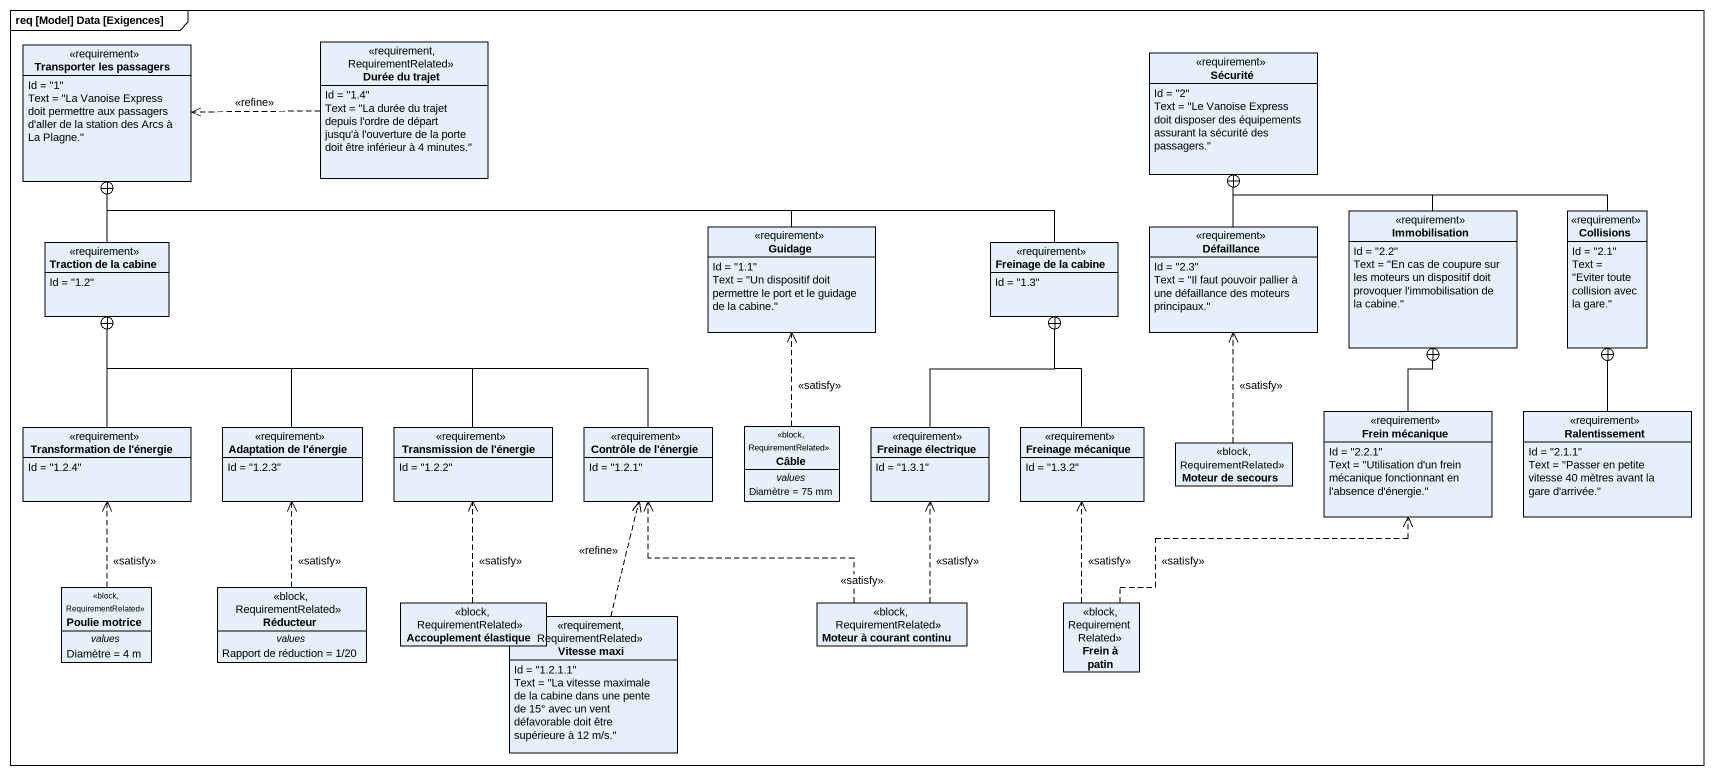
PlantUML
@startuml
mainframe req [Model] Data [Exigences]
hide circle
hide empty members
class "Transporter les passagers" as Transporter_les_passagers <<requirement>> {
  Id = "1"
  Text = "La Vanoise Express doit permettre aux passagers d'aller de la station des Arcs à La Plagne."
}
class "Durée du trajet" as Durée_du_trajet <<requirement, RequirementRelated>> {
  Id = "1.4"
  Text = "La durée du trajet depuis l'ordre de départ jusqu'à l'ouverture de la porte doit être inférieur à 4 minutes."
}
class Sécurité <<requirement>> {
  Id = "2"
  Text = "Le Vanoise Express doit disposer des équipements assurant la sécurité des passagers."
}
class "Traction de la cabine" as Traction_de_la_cabine <<requirement>> {
  Id = "1.2"
}
class Guidage <<requirement>> {
  Id = "1.1"
  Text = "Un dispositif doit permettre le port et le guidage de la cabine."
}
class "Freinage de la cabine" as Freinage_de_la_cabine <<requirement>> {
  Id = "1.3"
}
class Défaillance <<requirement>> {
  Id = "2.3"
  Text = "Il faut pouvoir pallier à une défaillance des moteurs principaux."
}
class Immobilisation <<requirement>> {
  Id = "2.2"
  Text = "En cas de coupure sur les moteurs un dispositif doit provoquer l'immobilisation de la cabine."
}
class Collisions <<requirement>> {
  Id = "2.1"
  Text = "Eviter toute collision avec la gare."
}
class "Transformation de l'énergie" as Transformation_de_l_énergie <<requirement>> {
  Id = "1.2.4"
}
class "Adaptation de l'énergie" as Adaptation_de_l_énergie <<requirement>> {
  Id = "1.2.3"
}
class "Transmission de l'énergie" as Transmission_de_l_énergie <<requirement>> {
  Id = "1.2.2"
}
class "Contrôle de l'énergie" as Contrôle_de_l_énergie <<requirement>> {
  Id = "1.2.1"
}
class Câble <<block, RequirementRelated>> {
  -- values --
  Diamètre = 75 mm
}
class "Freinage électrique" as Freinage_électrique <<requirement>> {
  Id = "1.3.1"
}
class "Freinage mécanique" as Freinage_mécanique <<requirement>> {
  Id = "1.3.2"
}
class "Frein mécanique" as Frein_mécanique <<requirement>> {
  Id = "2.2.1"
  Text = "Utilisation d'un frein mécanique fonctionnant en l'absence d'énergie."
}
class Ralentissement <<requirement>> {
  Id = "2.1.1"
  Text = "Passer en petite vitesse 40 mètres avant la gare d'arrivée."
}
class "Moteur de secours" as Moteur_de_secours <<block, RequirementRelated>>
class "Poulie motrice" as Poulie_motrice <<block, RequirementRelated>> {
  -- values --
  Diamètre = 4 m
}
class Réducteur <<block, RequirementRelated>> {
  -- values --
  Rapport de réduction = 1/20
}
class "Accouplement élastique" as Accouplement_élastique <<block, RequirementRelated>>
class "Vitesse maxi" as Vitesse_maxi <<requirement, RequirementRelated>> {
  Id = "1.2.1.1"
  Text = "La vitesse maximale de la cabine dans une pente de 15° avec un vent défavorable doit être supérieure à 12 m/s."
}
class "Moteur à courant continu" as Moteur_à_courant_continu <<block, RequirementRelated>>
class "Frein à patin" as Frein_à_patin <<block, RequirementRelated>>
Durée_du_trajet .left.> Transporter_les_passagers : <<refine>>
Traction_de_la_cabine -up-+ Transporter_les_passagers
Guidage -left-+ Transporter_les_passagers
Freinage_de_la_cabine -left-+ Transporter_les_passagers
Défaillance -up-+ Sécurité
Immobilisation -up-+ Sécurité
Collisions -left-+ Sécurité
Transformation_de_l_énergie -up-+ Traction_de_la_cabine
Adaptation_de_l_énergie -up-+ Traction_de_la_cabine
Transmission_de_l_énergie -left-+ Traction_de_la_cabine
Contrôle_de_l_énergie -left-+ Traction_de_la_cabine
Câble .up.> Guidage : <<satisfy>>
Freinage_électrique -up-+ Freinage_de_la_cabine
Freinage_mécanique -up-+ Freinage_de_la_cabine
Frein_mécanique -up-+ Immobilisation
Ralentissement -up-+ Collisions
Moteur_de_secours .up.> Défaillance : <<satisfy>>
Poulie_motrice .up.> Transformation_de_l_énergie : <<satisfy>>
Réducteur .up.> Adaptation_de_l_énergie : <<satisfy>>
Accouplement_élastique .up.> Transmission_de_l_énergie : <<satisfy>>
Vitesse_maxi .up.> Contrôle_de_l_énergie : <<refine>>
Moteur_à_courant_continu .up.> Contrôle_de_l_énergie : <<satisfy>>
Moteur_à_courant_continu .up.> Freinage_électrique : <<satisfy>>
Frein_à_patin .up.> Freinage_mécanique : <<satisfy>>
Frein_à_patin .right.> Frein_mécanique : <<satisfy>>
@enduml
